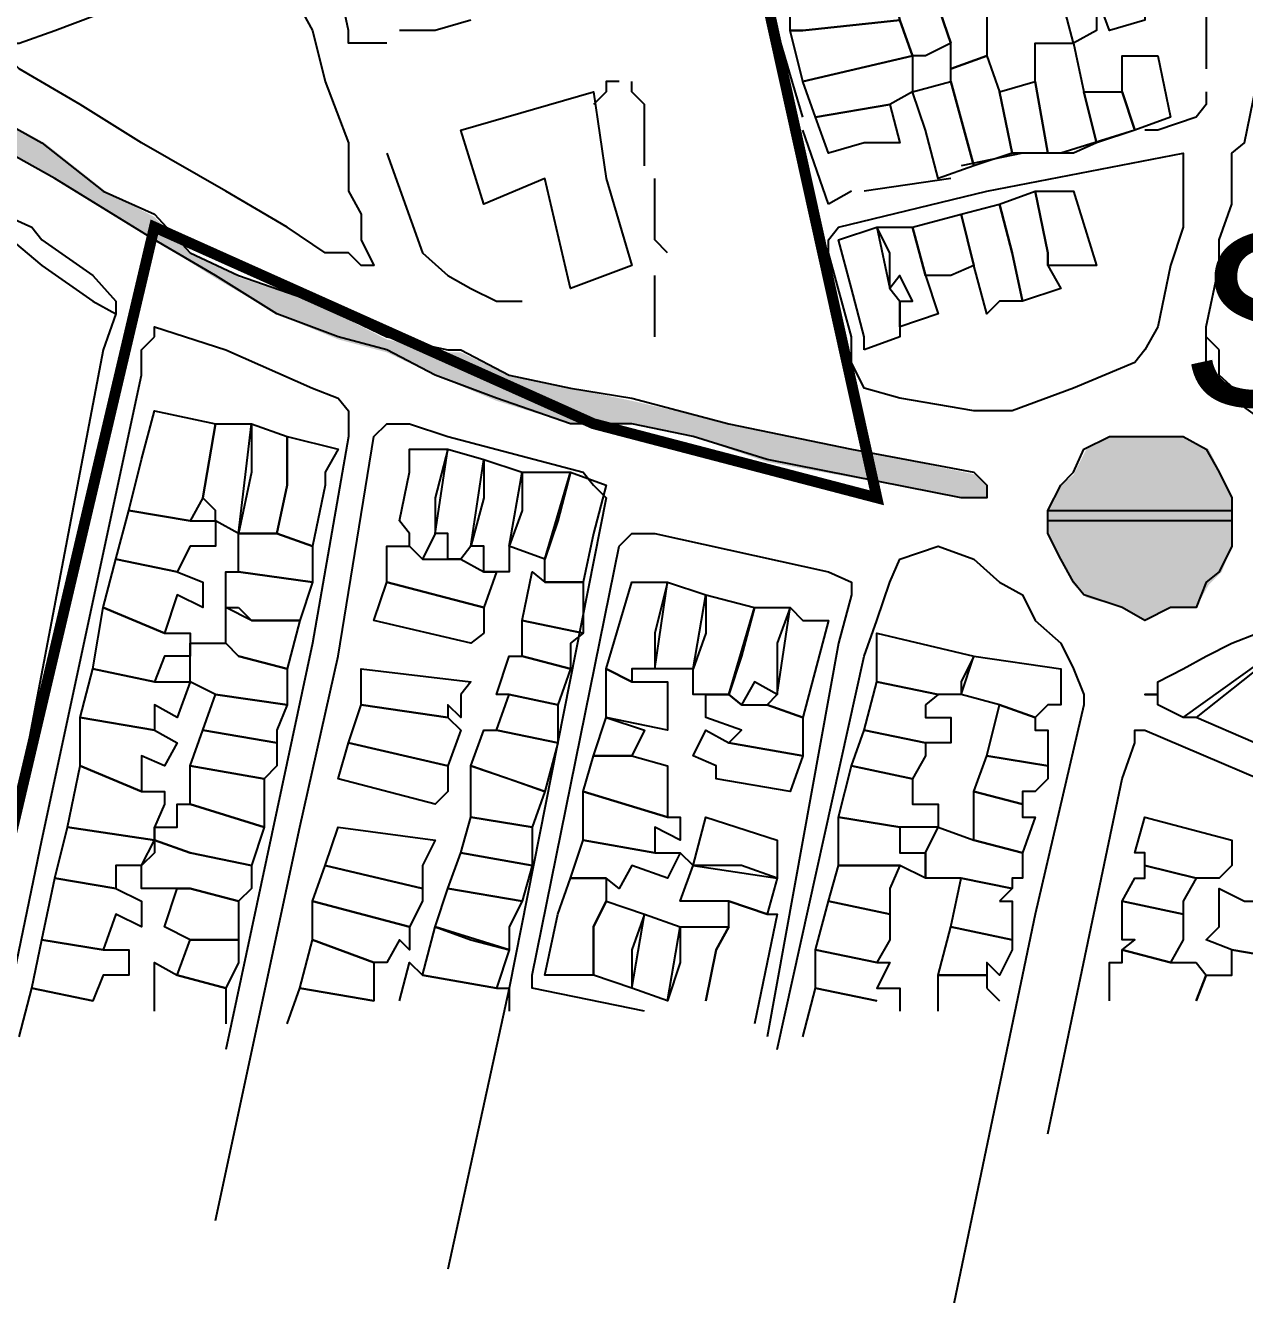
# Model space of a CAD drawing. Header units: millimetres. Extents: x -3588 to 75209, y -3737 to 38254.
# Drawn here: x 27337.5 to 27472.3, y 17570.1 to 17710.4 of the extents above; entities that cross this region are included whole.
import ezdxf

# ---------------------------------------------------------------- set-up
doc = ezdxf.new("R2010")
doc.units = ezdxf.units.MM
for name, color, linetype in [('H', 250, 'Continuous'), ('P', 253, 'Continuous'), ('T', 7, 'Continuous')]:
    doc.layers.add(name, color=color, linetype=linetype)

msp = doc.modelspace()

# ---------------------------------------------------------------- hatches: boundary and pattern name
at = {"layer": 'H', "linetype": 'Continuous'}
for points in [[(27308.316, 17712.352), (27299.002, 17716.305), (27289.4, 17721.666), (27274.452, 17729.844), (27263.714, 17736.629), (27255.536, 17740.854), (27246.222, 17746.215), (27235.211, 17753.001), (27228.426, 17756.954), (27221.656, 17759.771), (27214.887, 17763.724), (27214.887, 17765.132), (27214.887, 17766.54), (27216.295, 17766.54), (27225.897, 17761.179), (27235.211, 17755.53), (27238.028, 17754.409), (27246.222, 17748.76), (27254.128, 17744.807), (27265.122, 17739.446), (27274.452, 17734.085), (27282.63, 17729.844), (27293.641, 17723.074), (27300.41, 17719.121), (27311.149, 17713.76), (27317.919, 17709.519), (27324.688, 17705.566), (27339.652, 17697.388), (27346.421, 17692.027), (27351.798, 17689.194), (27355.751, 17685.241), (27361.385, 17682.425), (27369.29, 17679.88), (27377.484, 17675.655), (27384.254, 17674.231), (27385.662, 17674.231), (27391.023, 17671.702), (27397.809, 17670.278), (27404.579, 17668.87), (27415.589, 17666.341), (27429.144, 17663.508), (27442.683, 17660.692), (27443.82, 17659.555), (27443.82, 17658.147), (27441.275, 17658.147), (27419.542, 17662.1), (27411.348, 17664.917), (27404.579, 17666.341), (27397.809, 17666.341), (27389.615, 17668.87), (27382.846, 17671.702), (27377.484, 17674.231), (27372.123, 17675.655), (27365.338, 17678.472), (27358.568, 17682.425), (27351.798, 17686.666), (27341.06, 17693.435), (27328.641, 17700.205), (27323.28, 17702.749), (27317.919, 17706.99), (27308.316, 17712.352), (27308.316, 17712.352)], [(27464.144, 17664.917), (27465.553, 17664.917), (27468.369, 17663.508), (27469.794, 17660.692), (27470.914, 17658.147), (27470.914, 17656.739), (27470.914, 17655.33), (27470.914, 17652.786), (27469.794, 17649.953), (27468.369, 17648.545), (27466.961, 17646.016), (27464.144, 17646.016), (27461.6, 17644.592), (27458.783, 17646.016), (27454.83, 17647.136), (27453.422, 17648.545), (27451.998, 17651.377), (27450.589, 17653.906), (27450.589, 17655.33), (27450.589, 17656.739), (27451.998, 17659.555), (27453.422, 17660.692), (27454.83, 17663.508), (27457.375, 17664.917), (27458.783, 17664.917), (27461.6, 17664.917), (27464.144, 17664.917), (27464.144, 17664.917)]]:
    msp.add_hatch(color=256, dxfattribs=at).paths.add_polyline_path(points)

# ---------------------------------------------------------------- linework, layer by layer
at = {"layer": 'P', "const_width": 1.2}
for points in [[(27264.85, 17986.159), (27266.259, 17979.39), (27267.667, 17975.149), (27269.075, 17972.62), (27271.62, 17968.379), (27275.861, 17964.426), (27278.389, 17961.609), (27281.222, 17957.657), (27285.175, 17956.248), (27287.992, 17954.824), (27291.944, 17956.248), (27300.138, 17957.657), (27311.149, 17960.473), (27323.28, 17963.018), (27359.688, 17971.212), (27359.688, 17972.62), (27362.521, 17972.62), (27362.521, 17971.212), (27362.521, 17968.379), (27388.207, 17854.625), (27431.673, 17658.147), (27400.338, 17666.341), (27351.798, 17688.074), (27330.049, 17595.765)], [(27330.049, 17595.765), (27351.798, 17688.074), (27400.338, 17666.341), (27431.673, 17658.147), (27388.207, 17854.625)]]:
    msp.add_lwpolyline(points, dxfattribs=at)
at = {"layer": 'P'}
for points in [[(27461.312, 17712.352), (27461.312, 17710.927), (27457.375, 17709.807), (27455.951, 17713.76), (27454.542, 17720.53), (27458.783, 17721.938), (27460.192, 17721.938), (27461.312, 17712.352)], [(27455.951, 17713.76), (27455.951, 17709.807), (27453.422, 17708.399), (27451.998, 17713.76), (27450.589, 17719.121), (27454.542, 17720.53), (27455.951, 17713.76)], [(27443.82, 17712.352), (27443.82, 17706.99), (27439.867, 17705.566), (27439.867, 17708.399), (27437.05, 17716.577), (27442.411, 17717.713), (27443.82, 17712.352)], [(27423.495, 17709.807), (27422.087, 17709.807), (27422.087, 17713.76), (27433.097, 17716.577), (27434.217, 17710.927), (27423.495, 17709.807)], [(27437.05, 17706.99), (27435.626, 17706.99), (27434.217, 17710.927), (27433.097, 17716.577), (27437.05, 17716.577), (27439.867, 17708.399), (27437.05, 17706.99)], [(27374.652, 17708.399), (27373.243, 17708.399), (27373.243, 17709.807), (27372.123, 17715.168)], [(27468.097, 17713.76), (27468.097, 17708.399), (27468.097, 17705.566)], [(27373.243, 17685.241), (27370.699, 17685.241), (27366.474, 17688.074), (27359.688, 17692.027), (27350.374, 17697.388), (27343.604, 17701.613), (27336.835, 17705.566), (27335.427, 17706.99), (27335.427, 17708.399), (27336.835, 17708.399), (27340.788, 17709.807), (27347.557, 17712.352)], [(27367.882, 17712.352), (27369.29, 17709.807), (27370.699, 17704.158), (27373.243, 17697.388), (27373.243, 17692.027), (27374.652, 17689.482), (27374.652, 17686.666), (27376.076, 17683.833), (27374.652, 17683.833), (27373.243, 17685.241)], [(27386.798, 17710.927), (27382.846, 17709.807), (27378.893, 17709.807)], [(27423.495, 17700.205), (27420.662, 17709.807)], [(27423.495, 17704.158), (27422.087, 17709.807), (27423.495, 17709.807), (27434.217, 17710.927), (27435.626, 17706.99), (27423.495, 17704.158)], [(27474.867, 17666.341), (27470.914, 17669.158), (27468.097, 17671.702), (27468.097, 17673.111), (27468.097, 17674.519), (27468.097, 17675.927), (27468.097, 17677.063), (27469.506, 17683.833), (27469.506, 17686.666), (27470.914, 17690.603), (27470.914, 17696.252), (27472.322, 17697.388), (27474.867, 17709.807)], [(27377.484, 17708.399), (27374.652, 17708.399)], [(27453.422, 17696.252), (27450.589, 17696.252), (27449.181, 17704.158), (27449.181, 17708.399), (27453.422, 17708.399), (27454.542, 17703.037), (27455.951, 17697.388), (27453.422, 17696.252)], [(27435.626, 17705.566), (27435.626, 17704.158), (27435.626, 17703.037), (27433.097, 17701.613), (27424.903, 17700.205), (27423.495, 17704.158), (27435.626, 17706.99), (27435.626, 17705.566)], [(27445.228, 17703.037), (27446.636, 17696.252), (27442.411, 17694.844), (27439.867, 17704.158), (27439.867, 17705.566), (27443.82, 17706.99), (27445.228, 17703.037)], [(27464.144, 17700.205), (27460.192, 17698.796), (27458.783, 17703.037), (27458.783, 17706.99), (27462.736, 17706.99), (27464.144, 17700.205)], [(27324.688, 17705.566), (27339.363, 17697.388), (27346.149, 17692.027), (27351.798, 17689.482), (27355.751, 17685.241), (27361.113, 17682.713), (27369.29, 17679.88), (27377.484, 17675.927), (27384.254, 17674.519), (27385.662, 17674.519), (27391.023, 17671.702), (27397.809, 17670.278), (27404.579, 17669.158), (27415.301, 17666.341), (27428.856, 17663.508), (27442.411, 17660.964), (27443.82, 17659.555), (27443.82, 17658.147), (27440.987, 17658.147), (27419.542, 17662.388), (27411.348, 17664.917), (27404.579, 17666.341), (27397.809, 17666.341), (27389.615, 17669.158), (27382.846, 17671.702), (27377.484, 17674.519), (27372.123, 17675.927), (27365.338, 17678.472), (27358.568, 17682.713), (27351.798, 17686.666), (27340.788, 17693.435), (27328.641, 17700.205)], [(27302.955, 17704.158), (27302.955, 17701.613), (27309.725, 17698.796), (27315.102, 17694.844), (27320.463, 17697.388), (27324.688, 17696.252), (27325.824, 17694.844), (27332.594, 17690.603), (27338.243, 17688.074), (27339.363, 17686.666), (27345.013, 17682.713), (27347.557, 17679.88), (27347.557, 17678.472), (27346.149, 17674.519), (27336.835, 17625.692), (27336.835, 17622.859), (27335.427, 17622.859), (27327.233, 17581.089)], [(27403.17, 17704.158), (27401.762, 17704.158), (27401.762, 17703.037), (27400.338, 17701.613)], [(27405.987, 17694.844), (27405.987, 17698.796), (27405.987, 17701.613), (27404.579, 17703.037), (27404.579, 17704.158)], [(27442.411, 17694.844), (27438.458, 17693.435), (27437.05, 17698.796), (27435.626, 17703.037), (27439.867, 17704.158), (27442.411, 17694.844)], [(27449.181, 17696.252), (27446.636, 17696.252), (27445.228, 17703.037), (27449.181, 17704.158), (27450.589, 17696.252), (27449.181, 17696.252)], [(27401.762, 17693.435), (27404.579, 17683.833), (27397.809, 17681.288), (27394.976, 17693.435), (27388.207, 17690.603), (27385.662, 17698.796), (27400.338, 17703.037), (27401.762, 17693.435)], [(27460.192, 17698.796), (27455.951, 17697.388), (27454.542, 17703.037), (27458.783, 17703.037), (27460.192, 17698.796)], [(27468.097, 17703.037), (27468.097, 17701.613), (27466.961, 17700.205), (27462.736, 17698.796), (27461.312, 17698.796)], [(27430.265, 17697.388), (27426.312, 17696.252), (27424.903, 17700.205), (27433.097, 17701.613), (27434.217, 17697.388), (27430.265, 17697.388)], [(27426.312, 17690.603), (27423.495, 17698.796)], [(27460.192, 17698.796), (27451.998, 17696.252)], [(27319.039, 17694.844), (27319.039, 17696.252), (27320.463, 17696.252), (27324.688, 17693.435), (27332.594, 17689.482), (27339.363, 17683.833), (27345.013, 17679.88), (27347.557, 17678.472)], [(27377.484, 17696.252), (27381.437, 17685.241), (27384.254, 17682.713), (27386.798, 17681.288), (27389.615, 17679.88), (27392.448, 17679.88)], [(27465.553, 17688.074), (27464.144, 17683.833), (27462.736, 17677.063), (27461.312, 17674.519), (27460.192, 17673.111), (27453.422, 17670.278), (27446.636, 17667.749), (27442.411, 17667.749), (27434.217, 17669.158), (27430.265, 17670.278), (27428.856, 17673.111), (27428.856, 17674.519), (27428.856, 17675.927), (27426.312, 17685.241), (27426.312, 17686.666), (27427.448, 17688.074), (27443.82, 17692.027), (27465.553, 17696.252), (27465.553, 17690.603), (27465.553, 17688.074)], [(27449.181, 17696.252), (27447.773, 17696.252), (27440.987, 17694.844)], [(27408.532, 17685.241), (27407.123, 17686.666), (27407.123, 17692.027), (27407.123, 17693.435)], [(27439.867, 17693.435), (27430.265, 17692.027)], [(27428.856, 17692.027), (27426.312, 17690.603)], [(27450.589, 17683.833), (27451.998, 17681.288), (27447.773, 17679.88), (27446.636, 17685.241), (27445.228, 17690.603), (27449.181, 17692.027), (27450.589, 17685.241), (27450.589, 17683.833)], [(27453.422, 17683.833), (27450.589, 17683.833), (27450.589, 17685.241), (27449.181, 17692.027), (27453.422, 17692.027), (27455.951, 17683.833), (27453.422, 17683.833)], [(27445.228, 17679.88), (27443.82, 17678.472), (27442.411, 17683.833), (27440.987, 17689.482), (27445.228, 17690.603), (27446.636, 17685.241), (27447.773, 17679.88), (27445.228, 17679.88)], [(27439.867, 17682.713), (27437.05, 17682.713), (27435.626, 17688.074), (27440.987, 17689.482), (27442.411, 17683.833), (27439.867, 17682.713)], [(27430.265, 17674.519), (27430.265, 17675.927), (27428.856, 17681.288), (27427.448, 17686.666), (27431.673, 17688.074), (27433.097, 17681.288), (27434.217, 17679.88), (27434.217, 17677.063), (27434.217, 17675.927), (27430.265, 17674.519)], [(27433.097, 17685.241), (27431.673, 17688.074), (27435.626, 17688.074), (27437.05, 17682.713), (27438.458, 17678.472), (27434.217, 17677.063), (27434.217, 17679.88), (27435.626, 17679.88), (27434.217, 17682.713), (27433.097, 17681.288), (27433.097, 17685.241)], [(27407.123, 17675.927), (27407.123, 17678.472), (27407.123, 17681.288), (27407.123, 17682.713)], [(27351.798, 17675.927), (27351.798, 17677.063), (27359.688, 17674.519), (27369.29, 17670.278), (27372.123, 17669.158), (27373.243, 17667.749), (27373.243, 17666.341), (27373.243, 17664.917), (27369.29, 17642.063), (27359.688, 17597.173)], [(27334.002, 17594.628), (27339.363, 17620.314), (27350.374, 17671.702), (27350.374, 17674.519), (27351.798, 17675.927)], [(27469.506, 17674.519), (27468.097, 17675.927)], [(27469.506, 17671.702), (27469.506, 17674.519)], [(27469.506, 17671.702), (27472.322, 17669.158), (27477.7, 17666.341)], [(27350.374, 17662.388), (27351.798, 17667.749), (27358.568, 17666.341), (27357.16, 17658.147), (27355.751, 17655.602), (27348.966, 17656.739), (27350.374, 17662.388)], [(27362.521, 17660.964), (27361.113, 17654.194), (27358.568, 17655.602), (27358.568, 17656.739), (27357.16, 17658.147), (27358.568, 17666.341), (27362.521, 17666.341), (27362.521, 17660.964)], [(27358.568, 17578.257), (27367.882, 17621.739), (27372.123, 17640.639), (27376.076, 17664.917), (27377.484, 17666.341), (27380.013, 17666.341), (27384.254, 17664.917), (27399.217, 17660.964), (27400.338, 17659.555), (27401.762, 17658.147), (27391.023, 17603.942), (27384.254, 17572.895)], [(27366.474, 17662.388), (27366.474, 17659.555), (27365.338, 17654.194), (27361.113, 17654.194), (27362.521, 17666.341), (27366.474, 17664.917), (27366.474, 17662.388)], [(27370.699, 17660.964), (27370.699, 17659.555), (27369.29, 17652.786), (27365.338, 17654.194), (27366.474, 17659.555), (27366.474, 17664.917), (27372.123, 17663.508), (27370.699, 17660.964)], [(27464.144, 17664.917), (27465.553, 17664.917), (27468.097, 17663.508), (27469.506, 17660.964), (27470.914, 17658.147), (27470.914, 17656.739), (27470.914, 17655.602), (27470.914, 17652.786), (27469.506, 17649.953), (27468.097, 17648.833), (27466.961, 17646.016), (27464.144, 17646.016), (27461.312, 17644.592), (27458.783, 17646.016), (27454.542, 17647.425), (27453.422, 17648.833), (27451.998, 17651.377), (27450.589, 17654.194), (27450.589, 17655.602), (27450.589, 17656.739), (27451.998, 17659.555), (27453.422, 17660.964), (27454.542, 17663.508), (27457.375, 17664.917), (27458.783, 17664.917), (27461.312, 17664.917), (27464.144, 17664.917)], [(27382.846, 17658.147), (27382.846, 17654.194), (27381.437, 17651.377), (27380.013, 17652.786), (27380.013, 17654.194), (27378.893, 17655.602), (27380.013, 17660.964), (27380.013, 17663.508), (27384.254, 17663.508), (27382.846, 17658.147)], [(27388.207, 17658.147), (27386.798, 17652.786), (27385.662, 17651.377), (27384.254, 17651.377), (27384.254, 17654.194), (27382.846, 17654.194), (27384.254, 17663.508), (27388.207, 17662.388), (27388.207, 17658.147)], [(27392.448, 17656.739), (27391.023, 17652.786), (27391.023, 17649.953), (27389.615, 17649.953), (27388.207, 17649.953), (27388.207, 17652.786), (27386.798, 17652.786), (27388.207, 17662.388), (27392.448, 17660.964), (27392.448, 17656.739)], [(27396.401, 17655.602), (27394.976, 17651.377), (27391.023, 17652.786), (27392.448, 17660.964), (27397.809, 17660.964), (27396.401, 17655.602)], [(27400.338, 17654.194), (27399.217, 17648.833), (27394.976, 17648.833), (27394.976, 17651.377), (27397.809, 17660.964), (27401.762, 17659.555), (27400.338, 17654.194)], [(27355.751, 17655.602), (27358.568, 17655.602), (27358.568, 17652.786), (27355.751, 17652.786), (27354.327, 17649.953), (27347.557, 17651.377), (27348.966, 17656.739), (27355.751, 17655.602)], [(27450.589, 17656.739), (27470.914, 17656.739)], [(27470.914, 17655.602), (27450.589, 17655.602)], [(27369.29, 17651.377), (27369.29, 17648.833), (27361.113, 17649.953), (27361.113, 17654.194), (27365.338, 17654.194), (27369.29, 17652.786), (27369.29, 17651.377)], [(27405.987, 17601.414), (27393.568, 17603.942), (27393.568, 17605.367), (27403.17, 17652.786), (27404.579, 17654.194), (27407.123, 17654.194), (27426.312, 17649.953), (27428.856, 17648.833), (27428.856, 17647.425), (27427.448, 17642.063), (27419.542, 17598.581)], [(27380.013, 17652.786), (27381.437, 17651.377), (27384.254, 17651.377), (27385.662, 17651.377), (27388.207, 17649.953), (27389.615, 17649.953), (27388.207, 17646.016), (27377.484, 17648.833), (27377.484, 17652.786), (27380.013, 17652.786)], [(27420.662, 17597.173), (27430.265, 17640.639), (27431.673, 17644.592), (27433.097, 17648.833), (27434.217, 17651.377), (27438.458, 17652.786), (27442.411, 17651.377), (27445.228, 17648.833), (27447.773, 17647.425), (27449.181, 17644.592), (27451.998, 17642.063), (27453.422, 17639.231), (27454.542, 17636.414), (27454.542, 17635.278), (27449.181, 17612.136), (27438.458, 17560.764)], [(27354.327, 17649.953), (27357.16, 17648.833), (27357.16, 17646.016), (27354.327, 17647.425), (27352.919, 17643.184), (27346.149, 17646.016), (27347.557, 17651.377), (27354.327, 17649.953)], [(27361.113, 17649.953), (27369.29, 17648.833), (27367.882, 17644.592), (27362.521, 17644.592), (27359.688, 17646.016), (27359.688, 17649.953), (27361.113, 17649.953)], [(27394.976, 17648.833), (27399.217, 17648.833), (27399.217, 17644.592), (27399.217, 17643.184), (27392.448, 17644.592), (27393.568, 17649.953), (27394.976, 17648.833)], [(27465.553, 17633.869), (27480.516, 17644.592), (27477.7, 17649.953)], [(27388.207, 17643.184), (27386.798, 17642.063), (27376.076, 17644.592), (27377.484, 17648.833), (27388.207, 17646.016), (27388.207, 17643.184)], [(27407.123, 17643.184), (27407.123, 17639.231), (27404.579, 17639.231), (27404.579, 17637.822), (27401.762, 17639.231), (27404.579, 17648.833), (27408.532, 17648.833), (27407.123, 17643.184)], [(27412.773, 17643.184), (27411.348, 17639.231), (27407.123, 17639.231), (27408.532, 17648.833), (27412.773, 17647.425), (27412.773, 17643.184)], [(27416.725, 17640.639), (27415.301, 17636.414), (27412.773, 17636.414), (27411.348, 17636.414), (27411.348, 17639.231), (27412.773, 17647.425), (27418.134, 17646.016), (27416.725, 17640.639)], [(27352.919, 17643.184), (27355.751, 17643.184), (27355.751, 17642.063), (27355.751, 17640.639), (27352.919, 17640.639), (27351.798, 17637.822), (27345.013, 17639.231), (27346.149, 17646.016), (27352.919, 17643.184)], [(27361.113, 17646.016), (27362.521, 17644.592), (27367.882, 17644.592), (27366.474, 17639.231), (27361.113, 17640.639), (27359.688, 17642.063), (27359.688, 17646.016), (27361.113, 17646.016)], [(27420.662, 17642.063), (27420.662, 17636.414), (27418.134, 17637.822), (27416.725, 17635.278), (27415.301, 17636.414), (27418.134, 17646.016), (27422.087, 17646.016), (27420.662, 17642.063)], [(27423.495, 17644.592), (27426.312, 17644.592), (27423.495, 17633.869), (27419.542, 17635.278), (27420.662, 17636.414), (27422.087, 17646.016), (27423.495, 17644.592)], [(27397.809, 17642.063), (27397.809, 17639.231), (27392.448, 17640.639), (27392.448, 17644.592), (27399.217, 17643.184), (27397.809, 17642.063)], [(27480.516, 17644.592), (27466.961, 17633.869)], [(27440.987, 17637.822), (27440.987, 17636.414), (27438.458, 17636.414), (27431.673, 17637.822), (27431.673, 17643.184), (27442.411, 17640.639), (27440.987, 17637.822)], [(27485.877, 17625.692), (27466.961, 17633.869), (27465.553, 17633.869), (27462.736, 17635.278), (27462.736, 17636.414), (27461.312, 17636.414), (27462.736, 17636.414), (27462.736, 17637.822), (27465.553, 17639.231), (27468.097, 17640.639), (27470.914, 17642.063), (27473.747, 17643.184)], [(27359.688, 17642.063), (27361.113, 17640.639), (27366.474, 17639.231), (27366.474, 17635.278), (27358.568, 17636.414), (27355.751, 17637.822), (27355.751, 17639.231), (27355.751, 17640.639), (27355.751, 17642.063), (27359.688, 17642.063)], [(27392.448, 17640.639), (27397.809, 17639.231), (27396.401, 17635.278), (27391.023, 17636.414), (27389.615, 17636.414), (27391.023, 17640.639), (27392.448, 17640.639)], [(27450.589, 17635.278), (27449.181, 17633.869), (27445.228, 17635.278), (27440.987, 17636.414), (27442.411, 17640.639), (27451.998, 17639.231), (27451.998, 17635.278), (27450.589, 17635.278)], [(27351.798, 17637.822), (27355.751, 17637.822), (27354.327, 17633.869), (27351.798, 17635.278), (27351.798, 17632.461), (27343.604, 17633.869), (27345.013, 17639.231), (27351.798, 17637.822)], [(27385.662, 17636.414), (27385.662, 17633.869), (27384.254, 17635.278), (27384.254, 17633.869), (27374.652, 17635.278), (27374.652, 17639.231), (27386.798, 17637.822), (27385.662, 17636.414)], [(27404.579, 17637.822), (27407.123, 17637.822), (27408.532, 17637.822), (27408.532, 17632.461), (27401.762, 17633.869), (27401.762, 17639.231), (27404.579, 17637.822)], [(27437.05, 17635.278), (27437.05, 17633.869), (27439.867, 17633.869), (27439.867, 17631.053), (27437.05, 17631.053), (27430.265, 17632.461), (27431.673, 17637.822), (27438.458, 17636.414), (27437.05, 17635.278)], [(27365.338, 17632.461), (27365.338, 17631.053), (27357.16, 17632.461), (27358.568, 17636.414), (27366.474, 17635.278), (27365.338, 17632.461)], [(27384.254, 17633.869), (27385.662, 17632.461), (27384.254, 17628.508), (27373.243, 17631.053), (27374.652, 17635.278), (27384.254, 17633.869)], [(27396.401, 17632.461), (27396.401, 17631.053), (27389.615, 17632.461), (27391.023, 17636.414), (27396.401, 17635.278), (27396.401, 17632.461)], [(27415.301, 17636.414), (27416.725, 17635.278), (27419.542, 17635.278), (27423.495, 17633.869), (27423.495, 17629.628), (27415.301, 17631.053), (27416.725, 17632.461), (27412.773, 17633.869), (27412.773, 17636.414), (27415.301, 17636.414)], [(27449.181, 17633.869), (27449.181, 17632.461), (27450.589, 17632.461), (27450.589, 17628.508), (27443.82, 17629.628), (27445.228, 17635.278), (27449.181, 17633.869)], [(27351.798, 17632.461), (27354.327, 17631.053), (27352.919, 17628.508), (27350.374, 17629.628), (27350.374, 17625.692), (27343.604, 17628.508), (27343.604, 17633.869), (27351.798, 17632.461)], [(27403.17, 17629.628), (27400.338, 17629.628), (27401.762, 17633.869), (27405.987, 17632.461), (27404.579, 17629.628), (27403.17, 17629.628)], [(27365.338, 17628.508), (27363.929, 17627.1), (27355.751, 17628.508), (27357.16, 17632.461), (27365.338, 17631.053), (27365.338, 17628.508)], [(27389.615, 17632.461), (27396.401, 17631.053), (27394.976, 17625.692), (27386.798, 17628.508), (27388.207, 17632.461), (27389.615, 17632.461)], [(27415.301, 17631.053), (27423.495, 17629.628), (27422.087, 17625.692), (27413.893, 17627.1), (27413.893, 17628.508), (27411.348, 17629.628), (27412.773, 17632.461), (27415.301, 17631.053)], [(27437.05, 17629.628), (27435.626, 17627.1), (27428.856, 17628.508), (27430.265, 17632.461), (27437.05, 17631.053), (27437.05, 17629.628)], [(27450.589, 17587.859), (27458.783, 17627.1), (27460.192, 17631.053), (27460.192, 17632.461), (27461.312, 17632.461), (27480.516, 17624.267), (27481.636, 17622.859), (27483.061, 17620.314), (27481.636, 17618.906), (27480.516, 17605.367), (27473.747, 17578.257)], [(27384.254, 17625.692), (27382.846, 17624.267), (27372.123, 17627.1), (27373.243, 17631.053), (27384.254, 17628.508), (27384.254, 17625.692)], [(27350.374, 17625.692), (27352.919, 17625.692), (27352.919, 17624.267), (27351.798, 17621.739), (27351.798, 17620.314), (27342.196, 17621.739), (27343.604, 17628.508), (27350.374, 17625.692)], [(27363.929, 17624.267), (27363.929, 17621.739), (27355.751, 17624.267), (27355.751, 17628.508), (27363.929, 17627.1), (27363.929, 17624.267)], [(27391.023, 17627.1), (27394.976, 17625.692), (27393.568, 17621.739), (27386.798, 17622.859), (27386.798, 17628.508), (27391.023, 17627.1)], [(27404.579, 17629.628), (27408.532, 17628.508), (27408.532, 17622.859), (27399.217, 17625.692), (27400.338, 17629.628), (27404.579, 17629.628)], [(27435.626, 17625.692), (27435.626, 17624.267), (27438.458, 17624.267), (27438.458, 17621.739), (27434.217, 17621.739), (27427.448, 17622.859), (27428.856, 17628.508), (27435.626, 17627.1), (27435.626, 17625.692)], [(27450.589, 17627.1), (27449.181, 17625.692), (27447.773, 17625.692), (27447.773, 17624.267), (27442.411, 17625.692), (27443.82, 17629.628), (27450.589, 17628.508), (27450.589, 17627.1)], [(27408.532, 17622.859), (27409.94, 17622.859), (27409.94, 17620.314), (27407.123, 17621.739), (27407.123, 17618.906), (27399.217, 17620.314), (27399.217, 17625.692), (27408.532, 17622.859)], [(27447.773, 17624.267), (27447.773, 17622.859), (27449.181, 17622.859), (27447.773, 17618.906), (27442.411, 17620.314), (27442.411, 17625.692), (27447.773, 17624.267)], [(27355.751, 17624.267), (27363.929, 17621.739), (27362.521, 17617.498), (27355.751, 17618.906), (27351.798, 17620.314), (27351.798, 17621.739), (27354.327, 17621.739), (27354.327, 17624.267), (27355.751, 17624.267)], [(27393.568, 17621.739), (27393.568, 17617.498), (27385.662, 17618.906), (27386.798, 17622.859), (27393.568, 17621.739)], [(27416.725, 17617.498), (27411.348, 17617.498), (27412.773, 17622.859), (27420.662, 17620.314), (27420.662, 17616.089), (27416.725, 17617.498)], [(27434.217, 17620.314), (27434.217, 17618.906), (27437.05, 17618.906), (27437.05, 17616.089), (27434.217, 17617.498), (27427.448, 17617.498), (27427.448, 17622.859), (27434.217, 17621.739), (27434.217, 17620.314)], [(27470.914, 17617.498), (27469.506, 17616.089), (27466.961, 17616.089), (27461.312, 17617.498), (27461.312, 17618.906), (27460.192, 17618.906), (27461.312, 17622.859), (27470.914, 17620.314), (27470.914, 17617.498)], [(27351.798, 17618.906), (27350.374, 17617.498), (27347.557, 17617.498), (27347.557, 17614.953), (27340.788, 17616.089), (27342.196, 17621.739), (27351.798, 17620.314), (27351.798, 17618.906)], [(27381.437, 17617.498), (27381.437, 17614.953), (27370.699, 17617.498), (27372.123, 17621.739), (27382.846, 17620.314), (27381.437, 17617.498)], [(27442.411, 17620.314), (27447.773, 17618.906), (27447.773, 17616.089), (27446.636, 17616.089), (27446.636, 17614.953), (27440.987, 17616.089), (27437.05, 17616.089), (27437.05, 17618.906), (27438.458, 17621.739), (27442.411, 17620.314)], [(27362.521, 17614.953), (27361.113, 17613.545), (27355.751, 17614.953), (27354.327, 17614.953), (27350.374, 17614.953), (27350.374, 17617.498), (27351.798, 17620.314), (27355.751, 17618.906), (27362.521, 17617.498), (27362.521, 17614.953)], [(27407.123, 17618.906), (27409.94, 17618.906), (27408.532, 17616.089), (27404.579, 17617.498), (27403.17, 17614.953), (27401.762, 17616.089), (27397.809, 17616.089), (27399.217, 17620.314), (27407.123, 17618.906)], [(27385.662, 17618.906), (27393.568, 17617.498), (27392.448, 17613.545), (27384.254, 17614.953), (27385.662, 17618.906)], [(27411.348, 17617.498), (27420.662, 17616.089), (27419.542, 17612.136), (27415.301, 17613.545), (27411.348, 17613.545), (27409.94, 17613.545), (27411.348, 17617.498), (27409.94, 17618.906), (27411.348, 17617.498)], [(27381.437, 17613.545), (27380.013, 17610.728), (27369.29, 17613.545), (27370.699, 17617.498), (27381.437, 17614.953), (27381.437, 17613.545)], [(27433.097, 17614.953), (27433.097, 17612.136), (27426.312, 17613.545), (27427.448, 17617.498), (27434.217, 17617.498), (27433.097, 17614.953)], [(27465.553, 17613.545), (27465.553, 17612.136), (27458.783, 17613.545), (27460.192, 17616.089), (27461.312, 17616.089), (27461.312, 17617.498), (27466.961, 17616.089), (27465.553, 17613.545)], [(27347.557, 17614.953), (27350.374, 17613.545), (27350.374, 17610.728), (27347.557, 17612.136), (27346.149, 17608.183), (27339.363, 17609.304), (27340.788, 17616.089), (27347.557, 17614.953)], [(27396.401, 17612.136), (27397.809, 17616.089), (27401.762, 17616.089), (27401.762, 17613.545), (27400.338, 17610.728), (27400.338, 17605.367), (27394.976, 17605.367), (27396.401, 17612.136)], [(27445.228, 17613.545), (27446.636, 17613.545), (27446.636, 17609.304), (27439.867, 17610.728), (27440.987, 17616.089), (27446.636, 17614.953), (27445.228, 17613.545)], [(27361.113, 17610.728), (27361.113, 17609.304), (27355.751, 17609.304), (27352.919, 17610.728), (27354.327, 17614.953), (27355.751, 17614.953), (27361.113, 17613.545), (27361.113, 17610.728)], [(27391.023, 17610.728), (27391.023, 17609.304), (27391.023, 17608.183), (27382.846, 17610.728), (27384.254, 17614.953), (27392.448, 17613.545), (27391.023, 17610.728)], [(27479.108, 17609.304), (27479.108, 17606.775), (27470.914, 17608.183), (27468.097, 17609.304), (27469.506, 17610.728), (27469.506, 17612.136), (27469.506, 17614.953), (27472.322, 17613.545), (27479.108, 17613.545), (27479.108, 17609.304)], [(27380.013, 17609.304), (27380.013, 17608.183), (27378.893, 17609.304), (27377.484, 17606.775), (27376.076, 17606.775), (27369.29, 17609.304), (27369.29, 17613.545), (27380.013, 17610.728), (27380.013, 17609.304)], [(27404.579, 17608.183), (27404.579, 17603.942), (27400.338, 17605.367), (27400.338, 17610.728), (27401.762, 17613.545), (27405.987, 17612.136), (27404.579, 17608.183)], [(27412.773, 17602.534), (27413.893, 17608.183), (27415.301, 17610.728), (27415.301, 17613.545), (27419.542, 17612.136), (27420.662, 17612.136), (27419.542, 17606.775)], [(27433.097, 17609.304), (27431.673, 17606.775), (27424.903, 17608.183), (27426.312, 17613.545), (27433.097, 17612.136), (27433.097, 17609.304)], [(27465.553, 17609.304), (27464.144, 17606.775), (27458.783, 17608.183), (27460.192, 17609.304), (27458.783, 17609.304), (27458.783, 17613.545), (27465.553, 17612.136), (27465.553, 17609.304)], [(27409.94, 17606.775), (27408.532, 17602.534), (27404.579, 17603.942), (27405.987, 17612.136), (27409.94, 17610.728), (27409.94, 17606.775)], [(27386.798, 17609.304), (27391.023, 17608.183), (27389.615, 17603.942), (27381.437, 17605.367), (27382.846, 17610.728), (27386.798, 17609.304)], [(27408.532, 17602.534), (27409.94, 17610.728), (27415.301, 17610.728), (27413.893, 17608.183), (27412.773, 17602.534)], [(27446.636, 17608.183), (27445.228, 17605.367), (27443.82, 17606.775), (27443.82, 17605.367), (27438.458, 17605.367), (27439.867, 17610.728), (27446.636, 17609.304), (27446.636, 17608.183)], [(27346.149, 17608.183), (27348.966, 17608.183), (27348.966, 17606.775), (27348.966, 17605.367), (27346.149, 17605.367), (27345.013, 17602.534), (27338.243, 17603.942), (27339.363, 17609.304), (27346.149, 17608.183)], [(27361.113, 17606.775), (27359.688, 17603.942), (27354.327, 17605.367), (27355.751, 17609.304), (27361.113, 17609.304), (27361.113, 17606.775)], [(27376.076, 17605.367), (27376.076, 17602.534), (27367.882, 17603.942), (27369.29, 17609.304), (27376.076, 17606.775), (27376.076, 17605.367)], [(27431.673, 17602.534), (27424.903, 17603.942), (27424.903, 17608.183), (27431.673, 17606.775)], [(27457.375, 17602.534), (27457.375, 17606.775), (27458.783, 17606.775), (27458.783, 17608.183), (27464.144, 17606.775), (27466.961, 17606.775)], [(27466.961, 17602.534), (27468.097, 17605.367), (27470.914, 17605.367), (27470.914, 17608.183), (27479.108, 17606.775), (27477.7, 17603.942)], [(27351.798, 17601.414), (27351.798, 17606.775), (27354.327, 17605.367)], [(27378.893, 17602.534), (27380.013, 17606.775), (27381.437, 17605.367), (27389.615, 17603.942), (27391.023, 17603.942), (27391.023, 17601.414)], [(27419.542, 17606.775), (27418.134, 17599.99)], [(27431.673, 17606.775), (27433.097, 17606.775), (27431.673, 17603.942), (27434.217, 17603.942), (27434.217, 17601.414)], [(27466.961, 17606.775), (27468.097, 17605.367), (27466.961, 17602.534)], [(27354.327, 17605.367), (27359.688, 17603.942), (27359.688, 17599.99)], [(27438.458, 17601.414), (27438.458, 17605.367), (27443.82, 17605.367), (27443.82, 17603.942)], [(27336.835, 17598.581), (27338.243, 17603.942), (27345.013, 17602.534)], [(27366.474, 17599.99), (27367.882, 17603.942), (27376.076, 17602.534)], [(27423.495, 17598.581), (27424.903, 17603.942), (27431.673, 17602.534)], [(27443.82, 17603.942), (27445.228, 17602.534)]]:
    msp.add_lwpolyline(points, dxfattribs=at)

# ---------------------------------------------------------------- texts
at = {"layer": 'T', "insert": (27465.665, 17687.498), "char_height": 19.20446, "attachment_point": 1}
msp.add_mtext('{\\fArial|b0|i1|c0|p18;SAN CAYETANO}', dxfattribs=at)

doc.saveas('drawing.dxf')
